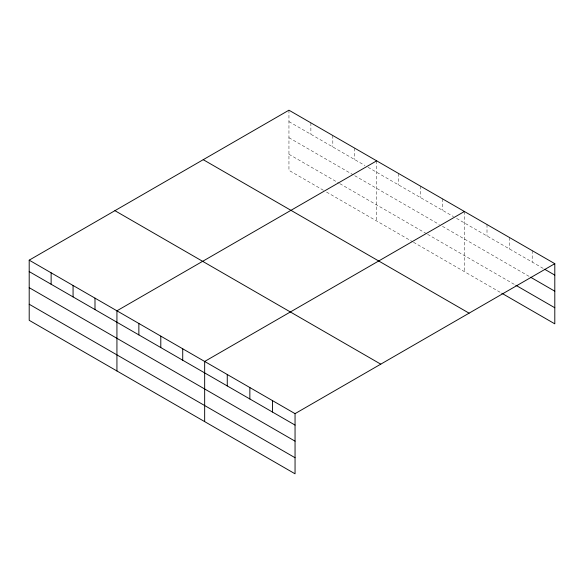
<?xml version="1.0" encoding="UTF-8"?>
<svg xmlns="http://www.w3.org/2000/svg" width="584" height="584" viewBox="0 0 584 584"><rect width="100%" height="100%" fill="white"/><g stroke="black" fill="none" stroke-linecap="round" stroke-linejoin="round"><path stroke-width="0.44" stroke-dasharray="2.92 2.19" d="M288.949 121.625L364.927 165.491M368.066 167.301L453.447 216.598M456.579 218.409L543.894 268.815M288.949 137.707L353.181 174.791M354.743 175.696L439.343 224.533M442.475 226.344L529.863 276.801M288.949 154.271L339.078 183.215M339.866 183.668L426.809 233.87M427.597 234.323L515.059 284.817M323.412 190.253L288.949 170.353L288.949 110.193M326.544 192.063L412.713 241.812M413.494 242.258L501.036 292.803M532.199 250.638L532.199 262.07M509.606 237.586L509.606 249.018M487.005 224.541L487.005 235.972M464.411 211.496L464.411 271.655M442.475 198.83L442.475 210.262M420.546 186.172L420.546 197.604M398.609 173.506L398.609 184.938M376.68 160.841L376.68 221.007M354.743 148.183L354.743 159.614M332.814 135.517L332.814 146.949M310.878 122.859L310.878 134.291"/><path stroke-width="0.88" d="M295.051 441.161L295.051 413.647L29.2 260.157L29.2 320.317L295.051 473.806L295.051 441.161L29.2 287.671M29.2 260.157L288.949 110.193L554.8 263.683L554.8 323.843L501.809 293.248M376.68 160.841L116.931 310.805L116.931 370.971M464.411 211.496L204.663 361.459L204.663 421.619M295.051 413.647L554.8 263.683M544.668 269.268L554.8 275.115M530.644 277.247L554.8 291.197M515.84 285.269L554.8 307.761M203.232 159.68L469.083 313.17M114.917 210.671L380.768 364.161M29.2 271.589L295.051 425.079M29.2 304.235L295.051 457.725M272.458 400.602L272.458 412.034M249.857 387.55L249.857 398.981M227.264 374.505L227.264 385.936M182.726 348.794L182.726 360.226M160.797 336.136L160.797 347.568M138.861 323.47L138.861 334.902M94.995 298.147L94.995 309.578M73.066 285.481L73.066 296.913M51.129 272.823L51.129 284.255"/></g></svg>
